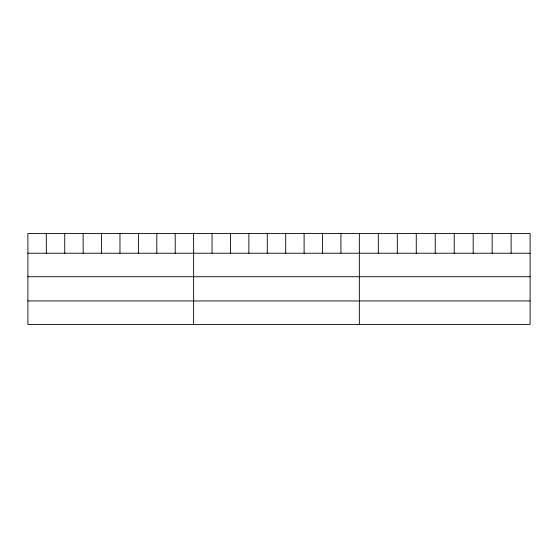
<?xml version="1.0" encoding="UTF-8"?>
<svg xmlns="http://www.w3.org/2000/svg" width="558" height="558" viewBox="0 0 558 558"><rect width="100%" height="100%" fill="white"/><g stroke="black" fill="none" stroke-linecap="round" stroke-linejoin="round"><path stroke-width="0.84" d="M530.1 253.227L530.1 324.456L27.9 324.456L27.9 233.544L530.1 233.544L530.1 253.227L27.9 253.227M27.9 276.733L530.1 276.733M27.9 300.95L530.1 300.95M511.128 233.544L511.128 253.227M492.156 233.544L492.156 253.227M473.184 233.544L473.184 253.227M454.212 233.544L454.212 253.227M435.24 233.544L435.24 253.227M416.268 233.544L416.268 253.227M397.296 233.544L397.296 253.227M378.324 233.544L378.324 253.227M359.352 233.544L359.352 324.456M340.938 233.544L340.938 253.227M322.524 233.544L322.524 253.227M304.11 233.544L304.11 253.227M285.696 233.544L285.696 253.227M267.282 233.544L267.282 253.227M248.868 233.544L248.868 253.227M230.454 233.544L230.454 253.227M212.04 233.544L212.04 253.227M193.626 233.544L193.626 324.456M175.212 233.544L175.212 253.227M156.798 233.544L156.798 253.227M138.384 233.544L138.384 253.227M119.97 233.544L119.97 253.227M101.556 233.544L101.556 253.227M83.142 233.544L83.142 253.227M64.728 233.544L64.728 253.227M46.314 233.544L46.314 253.227"/></g></svg>
